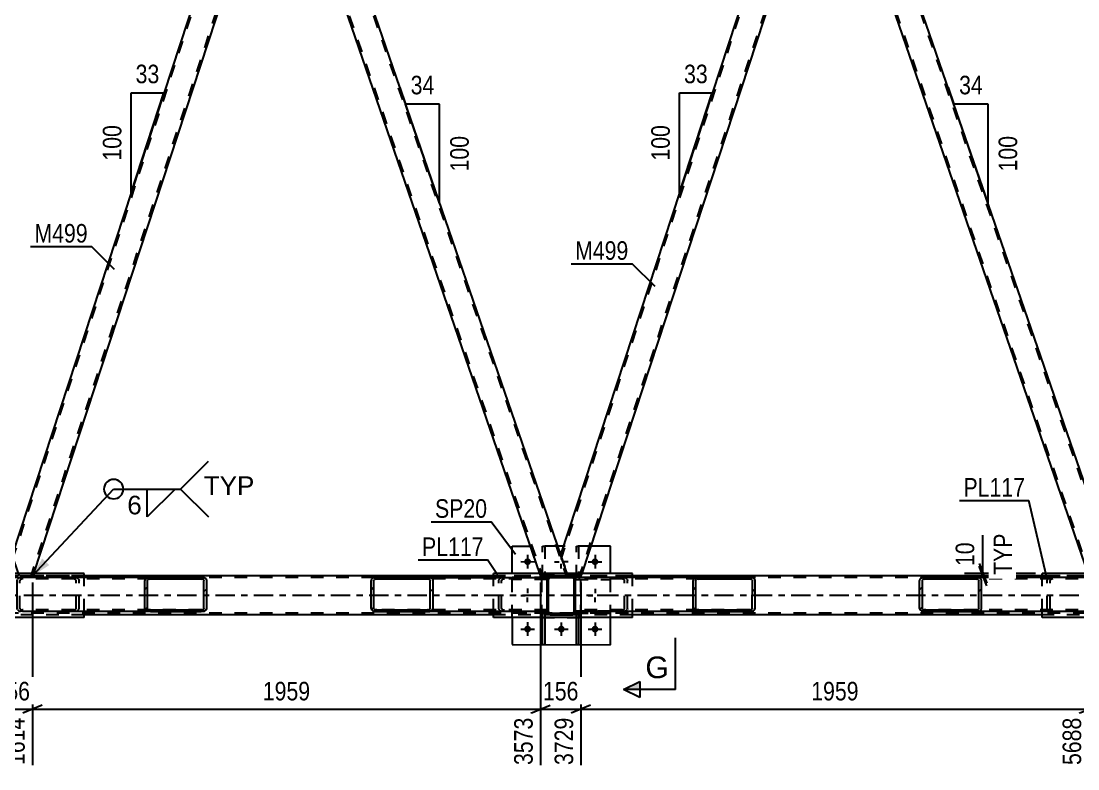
# Model space of a CAD drawing. Header units: millimetres. Extents: x -836 to 353, y -855 to -14.
# Drawn here: x -698.4 to -535.3, y -425.1 to -309.7 of the extents above; entities that cross this region are included whole.
import ezdxf

# ---------------------------------------------------------------- set-up
doc = ezdxf.new("R2010")
doc.units = ezdxf.units.MM
doc.linetypes.add('DXK_LINE_DOT2', pattern=[3.9198, 1.9599, -1.9599])
doc.linetypes.add('DXK_LINE_DOT3', pattern=[5.9187, 2.979, -0.9799, 0.9799, -0.9799])
doc.styles.add('Arial', font='ARIAL.TTF', dxfattribs={"height": 0.2})
doc.styles.add('Arial Narrow', font='ARIALN.TTF', dxfattribs={"height": 0.2})

# ---------------------------------------------------------------- blocks, each defined once
blk = doc.blocks.new('Part-570393895-1272 - 1253')
at = {"color": 2, "linetype": 'Continuous'}
for p, q in [((-622.63, -394.97), (-622.63, -390.76)), ((-622.63, -390.76), (-619.82, -390.76)), ((-614.7, -390.77), (-615.59, -390.77)), ((-607.43, -390.77), (-610.49, -390.77)), ((-607.43, -394.97), (-607.43, -390.77)), ((-622.63, -401.77), (-622.63, -405.96)), ((-607.43, -405.97), (-607.43, -401.77)), ((-622.63, -405.96), (-607.43, -405.97))]:
    blk.add_line(p, q, dxfattribs=at)
at = {"color": 7, "linetype": 'DXK_LINE_DOT2'}
for p, q in [((-615.59, -390.77), (-619.82, -390.76)), ((-610.49, -390.77), (-614.7, -390.77)), ((-622.63, -401.77), (-622.63, -394.97)), ((-607.43, -401.77), (-607.43, -394.97))]:
    blk.add_line(p, q, dxfattribs=at)
blk = doc.blocks.new('Part-570393895-1256 - 1253')
at = {"color": 7, "linetype": 'DXK_LINE_DOT2'}
for p, q in [((-617.23, -395.61), (-622.63, -395.6)), ((-622.63, -395.6), (-622.63, -395.92)), ((-617.23, -395.93), (-622.63, -395.92)), ((-617.83, -395.93), (-617.83, -395.61)), ((-617.23, -395.93), (-617.23, -395.61))]:
    blk.add_line(p, q, dxfattribs=at)
blk = doc.blocks.new('Part-570393895-1477 - 1253')
at = {"color": 7, "linetype": 'DXK_LINE_DOT2'}
for p, q in [((-618.03, -401.77), (-618.03, -394.97)), ((-618.03, -394.97), (-612.03, -394.97)), ((-612.03, -401.77), (-612.03, -394.97)), ((-618.03, -401.77), (-612.03, -401.77))]:
    blk.add_line(p, q, dxfattribs=at)
blk = doc.blocks.new('Part-570393895-1433 - 1253')
at = {"linetype": 'Continuous'}
h = blk.add_hatch(dxfattribs=at)
h.set_pattern_fill('', scale=0.7, style=0, pattern_type=0)
h.set_pattern_definition([(45, (-679.2286, -400.564), (-1.57154, 1.57154), [])])
h.paths.add_polyline_path([(-679.29, -400.38), (-679.23, -400.56), (-679.04, -400.72), (-678.76, -400.82), (-678.43, -400.86), (-670.6, -400.86), (-670.27, -400.82), (-669.98, -400.72), (-669.79, -400.56), (-669.73, -400.38), (-669.73, -396.06), (-669.79, -395.88), (-669.98, -395.72), (-670.26, -395.62), (-670.6, -395.58), (-678.42, -395.58), (-678.76, -395.62), (-679.04, -395.72), (-679.23, -395.88), (-679.29, -396.06)])
h.paths.add_polyline_path([(-678.83, -395.97), (-678.73, -395.89), (-678.59, -395.84), (-678.42, -395.82), (-670.6, -395.82), (-670.43, -395.84), (-670.29, -395.89), (-670.2, -395.97), (-670.16, -396.06), (-670.16, -400.38), (-670.2, -400.47), (-670.29, -400.55), (-670.43, -400.6), (-670.6, -400.62), (-678.43, -400.62), (-678.59, -400.6), (-678.73, -400.55), (-678.83, -400.47), (-678.86, -400.38), (-678.86, -396.06)])
at = {"color": 2, "linetype": 'Continuous'}
for p, q in [((-699, -396.06), (-698.93, -395.88)), ((-699, -400.38), (-699, -396.06)), ((-698.46, -395.62), (-698.13, -395.58)), ((-678.42, -395.58), (-698.13, -395.58)), ((-679.23, -395.88), (-679.29, -396.06)), ((-679.29, -400.38), (-679.29, -396.06)), ((-678.86, -396.06), (-678.83, -395.97)), ((-678.86, -400.38), (-678.86, -396.06)), ((-678.42, -395.58), (-678.76, -395.62)), ((-678.59, -395.84), (-678.42, -395.82)), ((-678.42, -395.58), (-670.6, -395.58)), ((-678.42, -395.82), (-670.6, -395.82)), ((-670.26, -395.62), (-670.6, -395.58)), ((-670.6, -395.82), (-670.43, -395.84)), ((-670.2, -395.97), (-670.16, -396.06)), ((-670.16, -400.38), (-670.16, -396.06)), ((-669.73, -396.06), (-669.79, -395.88)), ((-669.73, -400.38), (-669.73, -396.06)), ((-698.94, -400.56), (-699, -400.38)), ((-698.13, -400.86), (-698.46, -400.82)), ((-678.43, -400.86), (-698.13, -400.86)), ((-679.29, -400.38), (-679.23, -400.56)), ((-678.83, -400.47), (-678.86, -400.38)), ((-678.76, -400.82), (-678.43, -400.86)), ((-678.43, -400.62), (-678.59, -400.6)), ((-678.43, -400.62), (-670.6, -400.62)), ((-678.43, -400.86), (-670.6, -400.86)), ((-670.43, -400.6), (-670.6, -400.62)), ((-670.6, -400.86), (-670.27, -400.82)), ((-670.16, -400.38), (-670.2, -400.47)), ((-669.79, -400.56), (-669.73, -400.38))]:
    blk.add_line(p, q, dxfattribs=at)
at = {"color": 7, "linetype": 'DXK_LINE_DOT2'}
for p, q in [((-698.53, -395.97), (-698.57, -396.06)), ((-698.57, -400.38), (-698.57, -396.06)), ((-698.13, -395.82), (-698.3, -395.84)), ((-670.6, -395.82), (-698.13, -395.82)), ((-690.3, -395.58), (-689.97, -395.62)), ((-690.14, -395.84), (-690.3, -395.82)), ((-689.87, -396.06), (-689.9, -395.97)), ((-689.87, -400.38), (-689.87, -396.06)), ((-689.5, -395.88), (-689.43, -396.06)), ((-689.43, -400.38), (-689.43, -396.06)), ((-670.6, -395.58), (-678.42, -395.58)), ((-698.57, -400.38), (-698.53, -400.47)), ((-698.3, -400.6), (-698.13, -400.62)), ((-670.6, -400.62), (-698.13, -400.62)), ((-690.3, -400.62), (-690.14, -400.6)), ((-689.97, -400.82), (-690.3, -400.86)), ((-689.9, -400.47), (-689.87, -400.38)), ((-689.43, -400.38), (-689.5, -400.56)), ((-670.6, -400.86), (-678.43, -400.86))]:
    blk.add_line(p, q, dxfattribs=at)
at = {"color": 2, "linetype": 'Continuous'}
for centre, radius, start, end in [((-698.33, -396.42), 0.813, 99.5774, 138.2055), ((-678.62, -396.42), 0.813, 99.5774, 138.2055), ((-678.52, -396.24), 0.406, 99.5774, 138.2055), ((-670.5, -396.24), 0.406, 41.7863, 80.4144), ((-670.4, -396.42), 0.813, 41.7863, 80.4144), ((-698.33, -400.02), 0.813, 221.7863, 260.4144), ((-678.62, -400.02), 0.813, 221.7863, 260.4144), ((-678.52, -400.2), 0.406, 221.7863, 260.4144), ((-670.5, -400.2), 0.406, 279.5774, 318.2055), ((-670.4, -400.02), 0.813, 279.5774, 318.2055)]:
    blk.add_arc(centre, radius, start, end, dxfattribs=at)
at = {"color": 7, "linetype": 'DXK_LINE_DOT2'}
for centre, radius, start, end in [((-698.23, -396.24), 0.406, 99.5774, 138.2055), ((-690.21, -396.24), 0.406, 41.7863, 80.4144), ((-690.11, -396.42), 0.813, 41.7863, 80.4144), ((-698.23, -400.2), 0.406, 221.7863, 260.4144), ((-690.21, -400.2), 0.406, 279.5774, 318.2055), ((-690.11, -400.02), 0.813, 279.5774, 318.2055)]:
    blk.add_arc(centre, radius, start, end, dxfattribs=at)
blk = doc.blocks.new('Part-570393895-1476 - 1253')
at = {"color": 7, "linetype": 'DXK_LINE_DOT2'}
for p, q in [((-617.21, -395.73), (-617.23, -395.85)), ((-617.23, -395.85), (-617.21, -395.73)), ((-617.23, -400.89), (-617.23, -395.85)), ((-617.2, -395.66), (-617.21, -395.73)), ((-617.21, -395.73), (-617.2, -395.66)), ((-616.98, -395.75), (-616.99, -395.85)), ((-616.99, -400.89), (-616.99, -395.85)), ((-616.92, -395.68), (-616.98, -395.75)), ((-616.75, -395.37), (-616.94, -395.4)), ((-616.94, -395.4), (-616.75, -395.37)), ((-616.85, -395.62), (-616.92, -395.68)), ((-616.75, -395.61), (-616.85, -395.62)), ((-613.31, -395.37), (-616.75, -395.37)), ((-613.31, -395.61), (-616.75, -395.61)), ((-613.13, -395.4), (-613.31, -395.37)), ((-613.31, -395.37), (-613.13, -395.4)), ((-613.22, -395.62), (-613.31, -395.61)), ((-613.14, -395.68), (-613.22, -395.62)), ((-613.09, -395.75), (-613.14, -395.68)), ((-613.07, -395.85), (-613.09, -395.75)), ((-613.07, -400.89), (-613.07, -395.85)), ((-612.83, -395.85), (-612.87, -395.66)), ((-612.87, -395.66), (-612.83, -395.85)), ((-612.83, -400.89), (-612.83, -395.85)), ((-617.23, -400.89), (-617.2, -401.07)), ((-617.2, -401.07), (-617.23, -400.89)), ((-616.99, -400.89), (-616.98, -400.98)), ((-616.98, -400.98), (-616.92, -401.05)), ((-613.14, -401.06), (-613.09, -400.98)), ((-613.09, -400.98), (-613.07, -400.89)), ((-612.87, -401.07), (-612.83, -400.89)), ((-612.83, -400.89), (-612.87, -401.07)), ((-616.94, -401.33), (-616.75, -401.37)), ((-616.75, -401.37), (-616.94, -401.33)), ((-616.92, -401.05), (-616.85, -401.11)), ((-616.85, -401.11), (-616.75, -401.13)), ((-613.31, -401.13), (-616.75, -401.13)), ((-613.31, -401.37), (-616.75, -401.37)), ((-613.31, -401.13), (-613.22, -401.11)), ((-613.31, -401.37), (-613.13, -401.33)), ((-613.13, -401.33), (-613.31, -401.37)), ((-613.22, -401.11), (-613.14, -401.06))]:
    blk.add_line(p, q, dxfattribs=at)
at = {"color": 7, "linetype": 'DXK_LINE_DOT3'}
blk.add_line((-615.03, -398.37), (-615.03, -398.37), dxfattribs=at)
at = {"color": 7, "linetype": 'DXK_LINE_DOT2'}
for centre, start, end in [((-616.75, -395.85), 112.4943, 157.4943), ((-616.75, -395.85), 112.4943, 157.4943), ((-613.31, -395.85), 22.4943, 67.4943), ((-613.31, -395.85), 22.4943, 67.4943), ((-616.75, -400.89), 202.4943, 247.4943), ((-616.75, -400.89), 202.4943, 247.4943), ((-613.31, -400.89), 292.4943, 337.4943), ((-613.31, -400.89), 292.4943, 337.4943)]:
    blk.add_arc(centre, 0.48, start, end, dxfattribs=at)
blk = doc.blocks.new('Part-570393895-1478 - 1253')
at = {"color": 7, "linetype": 'DXK_LINE_DOT2'}
for p, q in [((-617.91, -401.77), (-617.91, -401.13)), ((-617.91, -401.13), (-617.59, -401.13)), ((-617.91, -401.73), (-617.59, -401.73)), ((-617.59, -401.13), (-617.59, -401.77))]:
    blk.add_line(p, q, dxfattribs=at)
at = {"color": 2, "linetype": 'Continuous'}
for p, q in [((-617.91, -405.97), (-617.91, -401.77)), ((-617.59, -401.77), (-617.59, -405.97)), ((-617.59, -405.97), (-617.91, -405.97))]:
    blk.add_line(p, q, dxfattribs=at)
blk = doc.blocks.new('Part-570393895-1493 - 1253')
at = {"color": 2, "linetype": 'Continuous'}
for p, q in [((-519.42, -394.97), (-540.86, -394.97)), ((-540.86, -395.58), (-540.86, -394.97)), ((-519.42, -395.58), (-519.42, -394.97)), ((-540.86, -401.77), (-540.86, -400.86)), ((-519.42, -401.77), (-519.42, -400.86)), ((-519.42, -401.77), (-540.86, -401.77))]:
    blk.add_line(p, q, dxfattribs=at)
at = {"color": 7, "linetype": 'DXK_LINE_DOT2'}
for p, q in [((-540.86, -400.86), (-540.86, -395.58)), ((-519.42, -400.86), (-519.42, -395.58))]:
    blk.add_line(p, q, dxfattribs=at)
blk = doc.blocks.new('Part-570393895-1498 - 1253')
at = {"color": 2, "linetype": 'Continuous'}
for p, q in [((-604.03, -394.97), (-625.47, -394.97)), ((-625.47, -395.58), (-625.47, -394.97)), ((-604.03, -395.58), (-604.03, -394.97)), ((-625.47, -401.77), (-625.47, -400.86)), ((-604.03, -401.77), (-604.03, -400.86)), ((-604.03, -401.77), (-625.47, -401.77))]:
    blk.add_line(p, q, dxfattribs=at)
at = {"color": 7, "linetype": 'DXK_LINE_DOT2'}
for p, q in [((-625.47, -400.86), (-625.47, -395.58)), ((-604.03, -400.86), (-604.03, -395.58))]:
    blk.add_line(p, q, dxfattribs=at)
blk = doc.blocks.new('Bolt-570393895-1825 - 1253')
at = {"linetype": 'Continuous'}
for points in [[(-619.71, -393.17, -1), (-620.75, -393.16, -1)], [(-609.31, -393.17, -1), (-610.35, -393.17, -1)], [(-619.71, -403.57, -1), (-620.75, -403.56, -1)], [(-614.51, -403.57, -1), (-615.55, -403.57, -1)], [(-609.31, -403.57, -1), (-610.35, -403.57, -1)]]:
    blk.add_hatch(color=1, dxfattribs=at).paths.add_polyline_path(points)
at = {"color": 1, "linetype": 'Continuous'}
for p, q in [((-620.23, -392.12), (-620.23, -394.2)), ((-615.03, -392.13), (-615.03, -392.82)), ((-609.83, -392.13), (-609.83, -394.21)), ((-621.27, -393.16), (-619.19, -393.17)), ((-616.07, -393.17), (-615.38, -393.17)), ((-615.03, -394.21), (-615.03, -393.51)), ((-613.99, -393.17), (-614.69, -393.17)), ((-610.87, -393.17), (-608.79, -393.17)), ((-620.23, -397.32), (-620.23, -398.02)), ((-609.83, -397.33), (-609.83, -398.02)), ((-621.27, -398.37), (-620.58, -398.37)), ((-620.23, -399.4), (-620.23, -398.71)), ((-619.19, -398.37), (-619.89, -398.37)), ((-610.87, -398.37), (-610.18, -398.37)), ((-609.83, -399.41), (-609.83, -398.71)), ((-608.79, -398.37), (-609.49, -398.37)), ((-620.23, -402.52), (-620.23, -404.6)), ((-615.03, -402.53), (-615.03, -404.61)), ((-609.83, -402.53), (-609.83, -404.61)), ((-621.27, -403.56), (-619.19, -403.57)), ((-616.07, -403.57), (-613.99, -403.57)), ((-610.87, -403.57), (-608.79, -403.57))]:
    blk.add_line(p, q, dxfattribs=at)
blk = doc.blocks.new('Part-570393895-1503 - 1253')
at = {"color": 2, "linetype": 'Continuous'}
for p, q in [((-688.63, -394.97), (-710.07, -394.97)), ((-710.07, -401.77), (-710.07, -394.97)), ((-688.63, -395.58), (-688.63, -394.97)), ((-688.63, -401.77), (-688.63, -400.86)), ((-688.63, -401.77), (-710.07, -401.77))]:
    blk.add_line(p, q, dxfattribs=at)
at = {"color": 7, "linetype": 'DXK_LINE_DOT2'}
blk.add_line((-688.63, -400.86), (-688.63, -395.58), dxfattribs=at)
blk = doc.blocks.new('Part-570393895-1507 - 1253')
at = {"color": 7, "linetype": 'DXK_LINE_DOT2'}
for p, q in [((-612.71, -401.77), (-612.71, -401.13)), ((-612.71, -401.13), (-612.39, -401.13)), ((-612.71, -401.73), (-612.39, -401.73)), ((-612.39, -401.13), (-612.39, -401.77))]:
    blk.add_line(p, q, dxfattribs=at)
at = {"color": 2, "linetype": 'Continuous'}
for p, q in [((-612.71, -405.97), (-612.71, -401.77)), ((-612.39, -401.77), (-612.39, -405.97)), ((-612.39, -405.97), (-612.71, -405.97))]:
    blk.add_line(p, q, dxfattribs=at)
blk = doc.blocks.new('Part-570393895-1508 - 1253')
at = {"color": 7, "linetype": 'DXK_LINE_DOT2'}
for p, q in [((-617.91, -395.61), (-617.91, -390.77)), ((-617.91, -390.77), (-617.59, -390.77)), ((-617.59, -390.77), (-617.59, -395.61)), ((-617.91, -395.01), (-617.59, -395.01)), ((-617.59, -395.61), (-617.91, -395.61))]:
    blk.add_line(p, q, dxfattribs=at)
blk = doc.blocks.new('Part-570393895-1509 - 1253')
at = {"color": 7, "linetype": 'DXK_LINE_DOT2'}
for p, q in [((-612.71, -395.61), (-612.71, -390.77)), ((-612.71, -390.77), (-612.39, -390.77)), ((-612.39, -390.77), (-612.39, -395.61)), ((-612.71, -395.01), (-612.39, -395.01)), ((-612.39, -395.61), (-612.71, -395.61))]:
    blk.add_line(p, q, dxfattribs=at)
blk = doc.blocks.new('Part-570393895-1510 - 1253')
at = {"color": 7, "linetype": 'DXK_LINE_DOT2'}
for p, q in [((-607.43, -400.81), (-612.83, -400.81)), ((-612.83, -400.81), (-612.83, -401.13)), ((-612.23, -401.13), (-612.23, -400.81)), ((-607.43, -401.13), (-607.43, -400.81)), ((-612.83, -401.13), (-607.43, -401.13))]:
    blk.add_line(p, q, dxfattribs=at)
blk = doc.blocks.new('Part-570393895-1511 - 1253')
at = {"color": 7, "linetype": 'DXK_LINE_DOT2'}
for p, q in [((-607.43, -395.61), (-612.83, -395.61)), ((-612.83, -395.61), (-612.83, -395.93)), ((-612.83, -395.93), (-607.43, -395.93)), ((-612.23, -395.93), (-612.23, -395.61)), ((-607.43, -395.93), (-607.43, -395.61))]:
    blk.add_line(p, q, dxfattribs=at)
blk = doc.blocks.new('Part-570393895-1512 - 1253')
at = {"color": 7, "linetype": 'DXK_LINE_DOT2'}
for p, q in [((-617.23, -400.81), (-622.63, -400.8)), ((-622.63, -400.8), (-622.63, -401.12)), ((-617.83, -401.13), (-617.83, -400.81)), ((-617.23, -401.13), (-617.23, -400.81)), ((-617.23, -401.13), (-622.63, -401.12))]:
    blk.add_line(p, q, dxfattribs=at)
blk = doc.blocks.new('Part-570393895-1524 - 1253')
at = {"linetype": 'Continuous'}
h = blk.add_hatch(dxfattribs=at)
h.set_pattern_fill('', scale=0.7, style=0, pattern_type=0)
h.set_pattern_definition([(45, (-594.6205, -400.564), (-1.57154, 1.57154), [])])
h.paths.add_polyline_path([(-594.69, -400.38), (-594.62, -400.56), (-594.43, -400.72), (-594.15, -400.82), (-593.82, -400.86), (-585.99, -400.86), (-585.66, -400.82), (-585.37, -400.72), (-585.19, -400.56), (-585.12, -400.38), (-585.12, -396.06), (-585.19, -395.88), (-585.37, -395.72), (-585.66, -395.62), (-585.99, -395.58), (-593.82, -395.58), (-594.15, -395.62), (-594.43, -395.72), (-594.62, -395.88), (-594.69, -396.06)])
h.paths.add_polyline_path([(-594.22, -395.97), (-594.12, -395.89), (-593.98, -395.84), (-593.82, -395.82), (-585.99, -395.82), (-585.82, -395.84), (-585.68, -395.89), (-585.59, -395.97), (-585.55, -396.06), (-585.56, -400.38), (-585.59, -400.47), (-585.68, -400.55), (-585.82, -400.6), (-585.99, -400.62), (-593.82, -400.62), (-593.98, -400.6), (-594.12, -400.55), (-594.22, -400.47), (-594.25, -400.38), (-594.25, -396.06)])
at = {"color": 2, "linetype": 'Continuous'}
for p, q in [((-612.82, -395.85), (-612.82, -395.58)), ((-593.82, -395.58), (-612.82, -395.58)), ((-594.62, -395.88), (-594.69, -396.06)), ((-594.69, -400.38), (-594.69, -396.06)), ((-594.25, -396.06), (-594.22, -395.97)), ((-594.25, -400.38), (-594.25, -396.06)), ((-593.82, -395.58), (-594.15, -395.62)), ((-593.98, -395.84), (-593.82, -395.82)), ((-593.82, -395.58), (-585.99, -395.58)), ((-593.82, -395.82), (-585.99, -395.82)), ((-585.66, -395.62), (-585.99, -395.58)), ((-585.99, -395.82), (-585.82, -395.84)), ((-585.59, -395.97), (-585.55, -396.06)), ((-585.56, -400.38), (-585.55, -396.06)), ((-585.12, -396.06), (-585.19, -395.88)), ((-585.12, -400.38), (-585.12, -396.06)), ((-593.82, -400.86), (-612.82, -400.86)), ((-594.69, -400.38), (-594.62, -400.56)), ((-594.22, -400.47), (-594.25, -400.38)), ((-594.15, -400.82), (-593.82, -400.86)), ((-593.82, -400.62), (-593.98, -400.6)), ((-593.82, -400.62), (-585.99, -400.62)), ((-593.82, -400.86), (-585.99, -400.86)), ((-585.82, -400.6), (-585.99, -400.62)), ((-585.99, -400.86), (-585.66, -400.82)), ((-585.56, -400.38), (-585.59, -400.47)), ((-585.19, -400.56), (-585.12, -400.38))]:
    blk.add_line(p, q, dxfattribs=at)
at = {"color": 7, "linetype": 'DXK_LINE_DOT2'}
for p, q in [((-585.99, -395.82), (-612.82, -395.82)), ((-612.82, -400.86), (-612.82, -395.85)), ((-605.7, -395.58), (-605.36, -395.62)), ((-605.53, -395.84), (-605.7, -395.82)), ((-605.26, -396.06), (-605.29, -395.97)), ((-605.26, -400.38), (-605.26, -396.06)), ((-604.89, -395.88), (-604.83, -396.06)), ((-604.83, -400.38), (-604.83, -396.06)), ((-585.99, -395.58), (-593.82, -395.58)), ((-585.99, -400.62), (-612.82, -400.62)), ((-605.7, -400.62), (-605.53, -400.6)), ((-605.36, -400.82), (-605.7, -400.86)), ((-605.29, -400.47), (-605.26, -400.38)), ((-604.83, -400.38), (-604.89, -400.56)), ((-585.99, -400.86), (-593.82, -400.86))]:
    blk.add_line(p, q, dxfattribs=at)
for centre, radius, start, end in [((-605.6, -396.24), 0.406, 41.7863, 80.4144), ((-605.5, -396.42), 0.813, 41.7863, 80.4144), ((-605.6, -400.2), 0.406, 279.5774, 318.2055), ((-605.5, -400.02), 0.813, 279.5774, 318.2055)]:
    blk.add_arc(centre, radius, start, end, dxfattribs=at)
at = {"color": 2, "linetype": 'Continuous'}
for centre, radius, start, end in [((-594.01, -396.42), 0.813, 99.5774, 138.2055), ((-593.92, -396.24), 0.406, 99.5774, 138.2055), ((-585.89, -396.24), 0.406, 41.7863, 80.4144), ((-585.79, -396.42), 0.813, 41.7863, 80.4144), ((-594.01, -400.02), 0.813, 221.7863, 260.4144), ((-593.92, -400.2), 0.406, 221.7863, 260.4144), ((-585.89, -400.2), 0.406, 279.5774, 318.2055), ((-585.79, -400.02), 0.813, 279.5774, 318.2055)]:
    blk.add_arc(centre, radius, start, end, dxfattribs=at)
blk = doc.blocks.new('Part-570393895-1575 - 1253')
at = {"color": 2, "linetype": 'Continuous'}
for p, q in [((-577, -275.96), (-615.14, -392.09)), ((-574.74, -275.96), (-573.74, -278.86)), ((-573.74, -278.86), (-611.87, -394.97)), ((-614.15, -394.97), (-615.14, -392.09))]:
    blk.add_line(p, q, dxfattribs=at)
at = {"color": 7, "linetype": 'DXK_LINE_DOT2'}
for p, q in [((-576.62, -275.58), (-615.01, -392.47)), ((-576.88, -275.58), (-577, -275.96)), ((-574.87, -275.58), (-576.88, -275.58)), ((-576.88, -275.58), (-576.84, -275.58)), ((-574.87, -275.58), (-574.74, -275.96)), ((-573.87, -278.48), (-612.25, -395.37)), ((-614.01, -395.37), (-614.15, -394.97)), ((-612, -395.37), (-614.01, -395.37)), ((-611.87, -394.97), (-612, -395.37))]:
    blk.add_line(p, q, dxfattribs=at)
blk = doc.blocks.new('Part-570393895-1580 - 1253')
at = {"color": 2, "linetype": 'Continuous'}
for p, q in [((-661.61, -275.96), (-699.74, -392.09)), ((-659.35, -275.96), (-658.35, -278.86)), ((-658.35, -278.86), (-696.48, -394.97)), ((-698.75, -394.97), (-699.74, -392.09))]:
    blk.add_line(p, q, dxfattribs=at)
at = {"color": 7, "linetype": 'DXK_LINE_DOT2'}
for p, q in [((-661.23, -275.58), (-699.62, -392.47)), ((-661.48, -275.58), (-661.61, -275.96)), ((-659.48, -275.58), (-661.48, -275.58)), ((-661.48, -275.58), (-661.45, -275.58)), ((-659.48, -275.58), (-659.35, -275.96)), ((-658.48, -278.48), (-696.86, -395.37)), ((-698.62, -395.37), (-698.75, -394.97)), ((-696.61, -395.37), (-698.62, -395.37)), ((-696.48, -394.97), (-696.61, -395.37))]:
    blk.add_line(p, q, dxfattribs=at)
blk = doc.blocks.new('Part-570393895-1604 - 1253')
at = {"linetype": 'Continuous'}
h = blk.add_hatch(dxfattribs=at)
h.set_pattern_fill('', scale=0.7, style=0, pattern_type=0)
h.set_pattern_definition([(45, (-617.082, -401.2248), (-1.57154, 1.57154), [])])
h.paths.add_polyline_path([(-617.19, -401.07), (-617.08, -401.22), (-616.93, -401.33), (-616.74, -401.37), (-613.3, -401.37), (-613.12, -401.33), (-612.96, -401.23), (-612.86, -401.07), (-612.82, -400.89), (-612.82, -395.85), (-612.86, -395.66), (-612.96, -395.51), (-613.12, -395.4), (-613.3, -395.37), (-616.74, -395.37), (-616.93, -395.4), (-617.08, -395.51), (-617.19, -395.66), (-617.22, -395.85), (-617.22, -400.89)])
h.paths.add_polyline_path([(-616.98, -395.85), (-616.96, -395.75), (-616.91, -395.68), (-616.83, -395.62), (-616.74, -395.61), (-613.3, -395.61), (-613.21, -395.62), (-613.13, -395.68), (-613.08, -395.75), (-613.06, -395.85), (-613.06, -400.89), (-613.08, -400.98), (-613.13, -401.06), (-613.21, -401.11), (-613.3, -401.13), (-616.74, -401.13), (-616.83, -401.11), (-616.91, -401.06), (-616.96, -400.98), (-616.98, -400.89)])
at = {"color": 7, "linetype": 'DXK_LINE_DOT2'}
for p, q in [((-617.22, -395.85), (-617.19, -395.66)), ((-617.22, -400.89), (-617.22, -395.85)), ((-616.96, -395.75), (-616.98, -395.85)), ((-616.98, -400.89), (-616.98, -395.85)), ((-616.91, -395.68), (-616.96, -395.75)), ((-616.93, -395.4), (-616.74, -395.37)), ((-616.83, -395.62), (-616.91, -395.68)), ((-616.74, -395.61), (-616.83, -395.62)), ((-616.74, -395.37), (-613.3, -395.37)), ((-613.3, -395.61), (-616.74, -395.61)), ((-613.3, -395.37), (-613.12, -395.4)), ((-613.21, -395.62), (-613.3, -395.61)), ((-613.13, -395.68), (-613.21, -395.62)), ((-613.08, -395.75), (-613.13, -395.68)), ((-613.06, -395.85), (-613.08, -395.75)), ((-613.06, -400.89), (-613.06, -395.85)), ((-612.86, -395.66), (-612.82, -395.85)), ((-612.82, -400.89), (-612.82, -395.85)), ((-617.19, -401.07), (-617.22, -400.89)), ((-616.98, -400.89), (-616.96, -400.98)), ((-616.96, -400.98), (-616.91, -401.06)), ((-613.13, -401.06), (-613.08, -400.98)), ((-613.08, -400.98), (-613.06, -400.89)), ((-612.82, -400.89), (-612.86, -401.07)), ((-616.74, -401.37), (-616.93, -401.33)), ((-616.91, -401.06), (-616.83, -401.11)), ((-616.83, -401.11), (-616.74, -401.13)), ((-616.74, -401.13), (-613.3, -401.13)), ((-616.74, -401.37), (-613.3, -401.37)), ((-613.3, -401.13), (-613.21, -401.11)), ((-613.12, -401.33), (-613.3, -401.37)), ((-613.21, -401.11), (-613.13, -401.06))]:
    blk.add_line(p, q, dxfattribs=at)
at = {"color": 2, "linetype": 'Continuous'}
for p, q in [((-617.19, -395.66), (-617.22, -395.85)), ((-617.22, -400.89), (-617.22, -395.85)), ((-616.98, -395.85), (-616.96, -395.75)), ((-616.98, -400.89), (-616.98, -395.85)), ((-616.96, -395.75), (-616.91, -395.68)), ((-616.74, -395.37), (-616.93, -395.4)), ((-616.91, -395.68), (-616.83, -395.62)), ((-616.83, -395.62), (-616.74, -395.61)), ((-616.74, -395.37), (-613.3, -395.37)), ((-616.74, -395.61), (-613.3, -395.61)), ((-613.12, -395.4), (-613.3, -395.37)), ((-613.3, -395.61), (-613.21, -395.62)), ((-613.21, -395.62), (-613.13, -395.68)), ((-613.13, -395.68), (-613.08, -395.75)), ((-613.08, -395.75), (-613.06, -395.85)), ((-613.06, -400.89), (-613.06, -395.85)), ((-612.82, -395.85), (-612.86, -395.66)), ((-612.82, -400.89), (-612.82, -395.85)), ((-617.22, -400.89), (-617.19, -401.07)), ((-616.96, -400.98), (-616.98, -400.89)), ((-616.91, -401.06), (-616.96, -400.98)), ((-613.08, -400.98), (-613.13, -401.06)), ((-613.06, -400.89), (-613.08, -400.98)), ((-612.86, -401.07), (-612.82, -400.89)), ((-616.93, -401.33), (-616.74, -401.37)), ((-616.83, -401.11), (-616.91, -401.06)), ((-616.74, -401.13), (-616.83, -401.11)), ((-616.74, -401.13), (-613.3, -401.13)), ((-616.74, -401.37), (-613.3, -401.37)), ((-613.21, -401.11), (-613.3, -401.13)), ((-613.3, -401.37), (-613.12, -401.33)), ((-613.13, -401.06), (-613.21, -401.11))]:
    blk.add_line(p, q, dxfattribs=at)
at = {"color": 7, "linetype": 'DXK_LINE_DOT2'}
for centre, start, end in [((-616.74, -395.85), 112.4943, 157.4943), ((-613.3, -395.85), 22.4943, 67.4943), ((-616.74, -400.89), 202.4943, 247.4943), ((-613.3, -400.89), 292.4943, 337.4943)]:
    blk.add_arc(centre, 0.48, start, end, dxfattribs=at)
at = {"color": 2, "linetype": 'Continuous'}
for centre, start, end in [((-616.74, -395.85), 112.4943, 157.4943), ((-613.3, -395.85), 22.4943, 67.4943), ((-616.74, -400.89), 202.4943, 247.4943), ((-613.3, -400.89), 292.4943, 337.4943)]:
    blk.add_arc(centre, 0.48, start, end, dxfattribs=at)
blk = doc.blocks.new('Part-570393895-1650 - 1253')
at = {"color": 7, "linetype": 'DXK_LINE_DOT2'}
for p, q in [((-79.43, -395.61), (-761.16, -395.61)), ((-79.43, -395.37), (-710.07, -395.37)), ((-688.63, -395.37), (-710.07, -395.37)), ((-604.03, -395.37), (-625.47, -395.37)), ((-519.42, -395.37), (-540.86, -395.37)), ((-79.43, -401.13), (-761.16, -401.13)), ((-688.63, -401.37), (-710.07, -401.37)), ((-604.03, -401.37), (-625.47, -401.37)), ((-519.42, -401.37), (-540.86, -401.37))]:
    blk.add_line(p, q, dxfattribs=at)
at = {"color": 2, "linetype": 'Continuous'}
for p, q in [((-625.47, -395.37), (-688.63, -395.37)), ((-540.86, -395.37), (-604.03, -395.37)), ((-625.47, -401.37), (-688.63, -401.37)), ((-540.86, -401.37), (-604.03, -401.37))]:
    blk.add_line(p, q, dxfattribs=at)
at = {"color": 7, "linetype": 'DXK_LINE_DOT3'}
blk.add_line((-79.43, -398.37), (-761.16, -398.37), dxfattribs=at)
blk = doc.blocks.new('Part-570393895-1684 - 1253')
at = {"color": 7, "linetype": 'DXK_LINE_DOT2'}
for p, q in [((-570.64, -275.58), (-574.87, -275.58)), ((-574.87, -275.58), (-574.83, -275.58)), ((-573.74, -278.86), (-574.87, -275.58)), ((-533.38, -395.37), (-574.62, -275.58)), ((-529.65, -395.37), (-570.89, -275.58)), ((-570.51, -275.96), (-570.64, -275.58)), ((-529.4, -395.37), (-530.53, -392.09)), ((-533.63, -395.37), (-533.77, -394.97)), ((-533.63, -395.37), (-529.4, -395.37))]:
    blk.add_line(p, q, dxfattribs=at)
at = {"color": 2, "linetype": 'Continuous'}
for p, q in [((-530.53, -392.09), (-570.51, -275.96)), ((-533.77, -394.97), (-573.74, -278.86))]:
    blk.add_line(p, q, dxfattribs=at)
blk = doc.blocks.new('Part-570393895-1689 - 1253')
at = {"color": 7, "linetype": 'DXK_LINE_DOT2'}
for p, q in [((-655.25, -275.58), (-659.48, -275.58)), ((-659.48, -275.58), (-658.35, -278.86)), ((-659.48, -275.58), (-659.44, -275.58)), ((-659.22, -275.58), (-617.99, -395.37)), ((-655.5, -275.58), (-614.26, -395.37)), ((-655.25, -275.58), (-655.12, -275.96)), ((-615.14, -392.09), (-614.01, -395.37)), ((-618.38, -394.97), (-618.24, -395.37)), ((-614.01, -395.37), (-618.24, -395.37))]:
    blk.add_line(p, q, dxfattribs=at)
at = {"color": 2, "linetype": 'Continuous'}
for p, q in [((-655.12, -275.96), (-615.14, -392.09)), ((-658.35, -278.86), (-618.38, -394.97))]:
    blk.add_line(p, q, dxfattribs=at)
blk = doc.blocks.new('Part-570393895-1757 - 1253')
at = {"linetype": 'Continuous'}
h = blk.add_hatch(dxfattribs=at)
h.set_pattern_fill('', scale=0.7, style=0, pattern_type=0)
h.set_pattern_definition([(45, (-559.6996, -400.5664), (-1.57154, 1.57154), [])])
h.paths.add_polyline_path([(-559.77, -400.38), (-559.7, -400.57), (-559.51, -400.72), (-559.23, -400.83), (-558.9, -400.86), (-551.07, -400.86), (-550.74, -400.83), (-550.45, -400.72), (-550.27, -400.57), (-550.2, -400.38), (-550.2, -396.06), (-550.27, -395.88), (-550.45, -395.72), (-550.74, -395.62), (-551.07, -395.58), (-558.9, -395.58), (-559.23, -395.62), (-559.51, -395.72), (-559.7, -395.88), (-559.77, -396.06)])
h.paths.add_polyline_path([(-559.3, -395.97), (-559.2, -395.89), (-559.06, -395.84), (-558.9, -395.82), (-551.07, -395.82), (-550.9, -395.84), (-550.76, -395.89), (-550.67, -395.97), (-550.63, -396.06), (-550.63, -400.38), (-550.67, -400.48), (-550.76, -400.55), (-550.9, -400.61), (-551.07, -400.62), (-558.9, -400.62), (-559.06, -400.6), (-559.2, -400.55), (-559.3, -400.47), (-559.33, -400.38), (-559.33, -396.06)])
at = {"color": 2, "linetype": 'Continuous'}
for p, q in [((-559.7, -395.88), (-559.77, -396.06)), ((-559.77, -400.38), (-559.77, -396.06)), ((-559.33, -396.06), (-559.3, -395.97)), ((-559.33, -400.38), (-559.33, -396.06)), ((-558.9, -395.58), (-559.23, -395.62)), ((-559.06, -395.84), (-558.9, -395.82)), ((-558.9, -395.58), (-551.07, -395.58)), ((-558.9, -395.82), (-551.07, -395.82)), ((-531.36, -395.58), (-551.07, -395.58)), ((-550.74, -395.62), (-551.07, -395.58)), ((-551.07, -395.82), (-550.9, -395.84)), ((-550.67, -395.97), (-550.63, -396.06)), ((-550.63, -400.38), (-550.63, -396.06)), ((-550.2, -396.06), (-550.27, -395.88)), ((-550.2, -400.38), (-550.2, -396.06)), ((-531.36, -395.58), (-531.03, -395.62)), ((-530.56, -395.88), (-530.49, -396.06)), ((-530.49, -400.38), (-530.49, -396.06)), ((-559.77, -400.38), (-559.7, -400.57)), ((-559.3, -400.47), (-559.33, -400.38)), ((-559.23, -400.83), (-558.9, -400.86)), ((-558.9, -400.62), (-559.06, -400.6)), ((-558.9, -400.62), (-551.07, -400.62)), ((-558.9, -400.86), (-551.07, -400.86)), ((-550.9, -400.61), (-551.07, -400.62)), ((-551.07, -400.86), (-550.74, -400.83)), ((-531.36, -400.86), (-551.07, -400.86)), ((-550.63, -400.38), (-550.67, -400.48)), ((-550.27, -400.57), (-550.2, -400.38)), ((-531.03, -400.83), (-531.36, -400.86)), ((-530.49, -400.38), (-530.56, -400.57))]:
    blk.add_line(p, q, dxfattribs=at)
at = {"color": 7, "linetype": 'DXK_LINE_DOT2'}
for p, q in [((-558.9, -395.58), (-551.07, -395.58)), ((-531.36, -395.82), (-558.9, -395.82)), ((-540.06, -396.06), (-539.99, -395.88)), ((-540.06, -400.38), (-540.06, -396.06)), ((-539.59, -395.97), (-539.62, -396.06)), ((-539.62, -400.38), (-539.62, -396.06)), ((-539.52, -395.62), (-539.19, -395.58)), ((-539.19, -395.82), (-539.36, -395.84)), ((-531.2, -395.84), (-531.36, -395.82)), ((-530.93, -396.06), (-530.96, -395.97)), ((-530.93, -400.38), (-530.93, -396.06)), ((-531.36, -400.62), (-558.9, -400.62)), ((-558.9, -400.86), (-551.07, -400.86)), ((-539.99, -400.57), (-540.06, -400.38)), ((-539.62, -400.38), (-539.59, -400.48)), ((-539.19, -400.86), (-539.52, -400.83)), ((-539.36, -400.61), (-539.19, -400.62)), ((-531.36, -400.62), (-531.2, -400.61)), ((-530.96, -400.48), (-530.93, -400.38))]:
    blk.add_line(p, q, dxfattribs=at)
at = {"color": 2, "linetype": 'Continuous'}
for centre, radius, start, end in [((-559.09, -396.42), 0.813, 99.5774, 138.2055), ((-558.99, -396.24), 0.406, 99.5774, 138.2055), ((-550.97, -396.24), 0.406, 41.7863, 80.4144), ((-550.87, -396.42), 0.813, 41.7863, 80.4144), ((-531.16, -396.42), 0.813, 41.7863, 80.4144), ((-559.09, -400.02), 0.813, 221.7863, 260.4144), ((-558.99, -400.2), 0.406, 221.7863, 260.4144), ((-550.97, -400.2), 0.406, 279.5774, 318.2055), ((-550.87, -400.03), 0.813, 279.5774, 318.2055), ((-531.16, -400.03), 0.813, 279.5774, 318.2055)]:
    blk.add_arc(centre, radius, start, end, dxfattribs=at)
at = {"color": 7, "linetype": 'DXK_LINE_DOT2'}
for centre, radius, start, end in [((-539.39, -396.42), 0.813, 99.5774, 138.2055), ((-539.29, -396.24), 0.406, 99.5774, 138.2055), ((-531.26, -396.24), 0.406, 41.7863, 80.4144), ((-539.39, -400.03), 0.813, 221.7863, 260.4144), ((-539.29, -400.21), 0.406, 221.7863, 260.4144), ((-531.26, -400.21), 0.406, 279.5774, 318.2055)]:
    blk.add_arc(centre, radius, start, end, dxfattribs=at)
blk = doc.blocks.new('Part-570393895-1759 - 1253')
at = {"linetype": 'Continuous'}
h = blk.add_hatch(dxfattribs=at)
h.set_pattern_fill('', scale=0.7, style=0, pattern_type=0)
h.set_pattern_definition([(45, (-644.3077, -400.5665), (-1.57154, 1.57154), [])])
h.paths.add_polyline_path([(-644.37, -400.38), (-644.31, -400.57), (-644.12, -400.72), (-643.84, -400.83), (-643.5, -400.86), (-635.68, -400.86), (-635.34, -400.83), (-635.06, -400.72), (-634.87, -400.57), (-634.81, -400.38), (-634.81, -396.06), (-634.87, -395.88), (-635.06, -395.72), (-635.34, -395.62), (-635.68, -395.58), (-643.5, -395.58), (-643.84, -395.62), (-644.12, -395.72), (-644.31, -395.88), (-644.37, -396.06)])
h.paths.add_polyline_path([(-643.91, -395.97), (-643.81, -395.89), (-643.67, -395.84), (-643.5, -395.82), (-635.68, -395.82), (-635.51, -395.84), (-635.37, -395.89), (-635.27, -395.97), (-635.24, -396.06), (-635.24, -400.38), (-635.28, -400.48), (-635.37, -400.55), (-635.51, -400.61), (-635.68, -400.62), (-643.5, -400.62), (-643.67, -400.6), (-643.81, -400.55), (-643.91, -400.47), (-643.94, -400.38), (-643.94, -396.06)])
at = {"color": 2, "linetype": 'Continuous'}
for p, q in [((-644.31, -395.88), (-644.37, -396.06)), ((-644.37, -400.38), (-644.37, -396.06)), ((-643.94, -396.06), (-643.91, -395.97)), ((-643.94, -400.38), (-643.94, -396.06)), ((-643.5, -395.58), (-643.84, -395.62)), ((-643.67, -395.84), (-643.5, -395.82)), ((-643.5, -395.58), (-635.68, -395.58)), ((-643.5, -395.82), (-635.68, -395.82)), ((-635.68, -395.58), (-617.22, -395.58)), ((-635.34, -395.62), (-635.68, -395.58)), ((-635.68, -395.82), (-635.51, -395.84)), ((-635.27, -395.97), (-635.24, -396.06)), ((-635.24, -400.38), (-635.24, -396.06)), ((-634.81, -396.06), (-634.87, -395.88)), ((-634.81, -400.38), (-634.81, -396.06)), ((-617.22, -395.58), (-617.22, -395.62)), ((-617.22, -395.62), (-617.22, -395.85)), ((-644.37, -400.38), (-644.31, -400.57)), ((-643.91, -400.47), (-643.94, -400.38)), ((-643.84, -400.83), (-643.5, -400.86)), ((-643.5, -400.62), (-643.67, -400.6)), ((-643.5, -400.62), (-635.68, -400.62)), ((-643.5, -400.86), (-635.68, -400.86)), ((-635.51, -400.61), (-635.68, -400.62)), ((-635.68, -400.86), (-635.34, -400.83)), ((-617.22, -400.86), (-635.68, -400.86)), ((-635.24, -400.38), (-635.28, -400.48)), ((-634.87, -400.57), (-634.81, -400.38))]:
    blk.add_line(p, q, dxfattribs=at)
at = {"color": 7, "linetype": 'DXK_LINE_DOT2'}
for p, q in [((-635.68, -395.58), (-643.5, -395.58)), ((-617.22, -395.82), (-643.5, -395.82)), ((-624.67, -396.06), (-624.6, -395.88)), ((-624.67, -400.38), (-624.67, -396.06)), ((-624.2, -395.97), (-624.23, -396.06)), ((-624.23, -400.38), (-624.23, -396.06)), ((-624.13, -395.62), (-623.8, -395.58)), ((-623.8, -395.82), (-623.96, -395.84)), ((-617.22, -400.86), (-617.22, -395.85)), ((-617.22, -400.62), (-643.5, -400.62)), ((-635.68, -400.86), (-643.5, -400.86)), ((-624.6, -400.57), (-624.67, -400.38)), ((-624.23, -400.38), (-624.2, -400.48)), ((-623.8, -400.86), (-624.13, -400.83)), ((-623.96, -400.61), (-623.8, -400.62))]:
    blk.add_line(p, q, dxfattribs=at)
at = {"color": 2, "linetype": 'Continuous'}
for centre, radius, start, end in [((-643.7, -396.42), 0.813, 99.5774, 138.2055), ((-643.6, -396.24), 0.406, 99.5774, 138.2055), ((-635.58, -396.24), 0.406, 41.7863, 80.4144), ((-635.48, -396.42), 0.813, 41.7863, 80.4144), ((-643.7, -400.02), 0.813, 221.7863, 260.4144), ((-643.6, -400.2), 0.406, 221.7863, 260.4144), ((-635.58, -400.2), 0.406, 279.5774, 318.2055), ((-635.48, -400.03), 0.813, 279.5774, 318.2055)]:
    blk.add_arc(centre, radius, start, end, dxfattribs=at)
at = {"color": 7, "linetype": 'DXK_LINE_DOT2'}
for centre, radius, start, end in [((-623.99, -396.42), 0.813, 99.5774, 138.2055), ((-623.9, -396.24), 0.406, 99.5774, 138.2055), ((-624, -400.03), 0.813, 221.7863, 260.4144), ((-623.9, -400.21), 0.406, 221.7863, 260.4144)]:
    blk.add_arc(centre, radius, start, end, dxfattribs=at)
blk = doc.blocks.new('StraightDimension-570393895-3477 - 1253')
at = {"color": 7, "linetype": 'Continuous'}
for p, q in [((-612, -396.37), (-612, -424.54)), ((-533.63, -396.37), (-533.63, -424.54)), ((-610.5, -415.32), (-613.5, -416.52)), ((-535.13, -416.52), (-532.13, -415.32)), ((-612, -415.92), (-533.63, -415.92))]:
    blk.add_line(p, q, dxfattribs=at)
at = {"color": 0}
blk.add_wipeout([(-568.56, -415.17), (-568.56, -410.97), (-577.07, -410.97), (-577.07, -415.17)], dxfattribs=at)
at = {"color": 0, "linetype": 'Continuous'}
blk.add_wipeout([(-534.23, -416.62), (-538.43, -416.62), (-538.43, -425.14), (-534.23, -425.14)], dxfattribs=at)
at = {"color": 3, "style": 'Arial Narrow'}
blk.add_text('1959', height=2.863, dxfattribs=at).set_placement((-576.47, -414.57))
at = {"color": 3, "linetype": 'Continuous', "style": 'Arial Narrow'}
blk.add_text('5688', height=2.863, rotation=90.0002, dxfattribs=at).set_placement((-534.83, -424.54))
blk = doc.blocks.new('StraightDimension-570393895-3459 - 1253')
at = {"color": 7, "linetype": 'Continuous'}
for p, q in [((-618.24, -396.37), (-618.24, -424.54)), ((-612, -396.37), (-612, -424.54)), ((-619.74, -416.52), (-616.74, -415.32)), ((-610.5, -415.32), (-613.5, -416.52)), ((-618.24, -415.92), (-612, -415.92))]:
    blk.add_line(p, q, dxfattribs=at)
at = {"color": 0}
blk.add_wipeout([(-611.78, -415.17), (-611.78, -410.97), (-618.46, -410.97), (-618.46, -415.17)], dxfattribs=at)
at = {"color": 0, "linetype": 'Continuous'}
blk.add_wipeout([(-612.6, -416.62), (-616.8, -416.62), (-616.8, -425.14), (-612.6, -425.14)], dxfattribs=at)
at = {"color": 3, "style": 'Arial Narrow'}
blk.add_text('156', height=2.863, dxfattribs=at).set_placement((-617.86, -414.57))
at = {"color": 3, "linetype": 'Continuous', "style": 'Arial Narrow'}
blk.add_text('3729', height=2.863, rotation=90.0002, dxfattribs=at).set_placement((-613.2, -424.54))
blk = doc.blocks.new('AngleDimension-570393895-24620 - 1253')
at = {"color": 7, "linetype": 'Continuous'}
for p, q in [((-555.35, -319.99), (-554.47, -322.54)), ((-549.2, -322.54), (-554.47, -322.54)), ((-549.2, -337.86), (-554.47, -322.54)), ((-549.2, -337.86), (-549.2, -322.54))]:
    blk.add_line(p, q, dxfattribs=at)
at = {"color": 0}
blk.add_wipeout([(-544.1, -326.86), (-548.3, -326.86), (-548.3, -333.54), (-544.1, -333.54)], dxfattribs=at)
at = {"color": 3, "style": 'Arial Narrow'}
blk.add_text('100', height=2.863, rotation=90.0002, dxfattribs=at).set_placement((-544.7, -332.94))
at = {"color": 0}
blk.add_wipeout([(-549.41, -321.64), (-549.41, -317.44), (-554.26, -317.44), (-554.26, -321.64)], dxfattribs=at)
at = {"color": 3, "style": 'Arial Narrow'}
blk.add_text('34', height=2.863, dxfattribs=at).set_placement((-553.66, -321.04))
blk = doc.blocks.new('AngleDimension-570393895-24579 - 1253')
at = {"color": 7, "linetype": 'Continuous'}
for p, q in [((-681.4, -320.83), (-676.34, -320.83)), ((-681.4, -336.22), (-676.34, -320.83)), ((-681.4, -336.22), (-681.4, -320.83)), ((-676.47, -321.23), (-676.34, -320.83))]:
    blk.add_line(p, q, dxfattribs=at)
at = {"color": 0}
for points in [[(-676.44, -319.93), (-676.44, -315.73), (-681.3, -315.73), (-681.3, -319.93)], [(-682.3, -325.18), (-686.5, -325.18), (-686.5, -331.87), (-682.3, -331.87)]]:
    blk.add_wipeout(points, dxfattribs=at)
at = {"color": 3, "style": 'Arial Narrow'}
blk.add_text('33', height=2.863, dxfattribs=at).set_placement((-680.7, -319.33))
blk.add_text('100', height=2.863, rotation=90.0002, dxfattribs=at).set_placement((-682.9, -331.27))
blk = doc.blocks.new('AngleDimension-570393895-24592 - 1253')
at = {"color": 7, "linetype": 'Continuous'}
for p, q in [((-639.96, -319.99), (-639.08, -322.54)), ((-633.81, -322.54), (-639.08, -322.54)), ((-633.81, -337.86), (-639.08, -322.54)), ((-633.81, -337.86), (-633.81, -322.54))]:
    blk.add_line(p, q, dxfattribs=at)
at = {"color": 0}
blk.add_wipeout([(-628.71, -326.86), (-632.91, -326.86), (-632.91, -333.54), (-628.71, -333.54)], dxfattribs=at)
at = {"color": 3, "style": 'Arial Narrow'}
blk.add_text('100', height=2.863, rotation=90.0002, dxfattribs=at).set_placement((-629.31, -332.94))
at = {"color": 0}
blk.add_wipeout([(-634.01, -321.64), (-634.01, -317.44), (-638.87, -317.44), (-638.87, -321.64)], dxfattribs=at)
at = {"color": 3, "style": 'Arial Narrow'}
blk.add_text('34', height=2.863, dxfattribs=at).set_placement((-638.27, -321.04))
blk = doc.blocks.new('StraightDimension-570393895-3441 - 1253')
at = {"color": 7, "linetype": 'Continuous'}
for p, q in [((-696.61, -396.37), (-696.61, -424.54)), ((-618.24, -396.37), (-618.24, -424.54)), ((-695.11, -415.32), (-698.11, -416.52)), ((-619.74, -416.52), (-616.74, -415.32)), ((-696.61, -415.92), (-618.24, -415.92))]:
    blk.add_line(p, q, dxfattribs=at)
at = {"color": 0}
blk.add_wipeout([(-653.17, -415.17), (-653.17, -410.97), (-661.68, -410.97), (-661.68, -415.17)], dxfattribs=at)
at = {"color": 0, "linetype": 'Continuous'}
blk.add_wipeout([(-618.84, -416.62), (-623.04, -416.62), (-623.04, -425.14), (-618.84, -425.14)], dxfattribs=at)
at = {"color": 3, "style": 'Arial Narrow'}
blk.add_text('1959', height=2.863, dxfattribs=at).set_placement((-661.08, -414.57))
at = {"color": 3, "linetype": 'Continuous', "style": 'Arial Narrow'}
blk.add_text('3573', height=2.863, rotation=90.0002, dxfattribs=at).set_placement((-619.44, -424.54))
blk = doc.blocks.new('StraightDimension-570393895-3422 - 1253')
at = {"color": 7, "linetype": 'Continuous'}
for p, q in [((-702.85, -396.37), (-702.85, -424.54)), ((-696.61, -396.37), (-696.61, -424.54)), ((-704.35, -416.52), (-701.35, -415.32)), ((-695.11, -415.32), (-698.11, -416.52)), ((-702.85, -415.92), (-696.61, -415.92))]:
    blk.add_line(p, q, dxfattribs=at)
at = {"color": 0}
blk.add_wipeout([(-696.39, -415.17), (-696.39, -410.97), (-703.07, -410.97), (-703.07, -415.17)], dxfattribs=at)
at = {"color": 0, "linetype": 'Continuous'}
blk.add_wipeout([(-697.21, -416.62), (-701.41, -416.62), (-701.41, -425.14), (-697.21, -425.14)], dxfattribs=at)
at = {"color": 3, "style": 'Arial Narrow'}
blk.add_text('156', height=2.863, dxfattribs=at).set_placement((-702.47, -414.57))
at = {"color": 3, "linetype": 'Continuous', "style": 'Arial Narrow'}
blk.add_text('1614', height=2.863, rotation=90.0002, dxfattribs=at).set_placement((-697.81, -424.54))
blk = doc.blocks.new('StraightDimension-570393895-24848 - 1253')
at = {"color": 7, "linetype": 'Continuous'}
for p, q in [((-550.58, -393.47), (-549.38, -396.47)), ((-549.38, -396.87), (-550.58, -393.87)), ((-541.86, -394.97), (-552.83, -394.97)), ((-541.86, -395.37), (-552.83, -395.37)), ((-549.98, -395.37), (-549.98, -394.97))]:
    blk.add_line(p, q, dxfattribs=at)
at = {"color": 0}
blk.add_wipeout([(-550.73, -389.58), (-554.93, -389.58), (-554.93, -394.44), (-550.73, -394.44)], dxfattribs=at)
at = {"color": 0, "linetype": 'Continuous'}
blk.add_wipeout([(-544.88, -388.22), (-549.08, -388.22), (-549.08, -395.81), (-544.88, -395.81)], dxfattribs=at)
at = {"color": 7, "linetype": 'Continuous'}
blk.add_line((-549.98, -394.97), (-549.98, -389.06), dxfattribs=at)
blk.add_line((-549.98, -394.97), (-549.98, -389.06), dxfattribs=at)
at = {"color": 3, "linetype": 'Continuous', "style": 'Arial Narrow'}
blk.add_text('TYP', height=2.863, rotation=90.0002, dxfattribs=at).set_placement((-545.48, -395.21))
at = {"color": 3, "style": 'Arial Narrow'}
blk.add_text('10', height=2.863, rotation=90.0002, dxfattribs=at).set_placement((-551.33, -393.84))
blk = doc.blocks.new('AngleDimension-570393895-24594 - 1253')
at = {"color": 7, "linetype": 'Continuous'}
for p, q in [((-596.79, -320.83), (-591.74, -320.83)), ((-596.79, -336.22), (-591.74, -320.83)), ((-596.79, -336.22), (-596.79, -320.83)), ((-591.87, -321.23), (-591.74, -320.83))]:
    blk.add_line(p, q, dxfattribs=at)
at = {"color": 0}
for points in [[(-591.83, -319.93), (-591.83, -315.73), (-596.69, -315.73), (-596.69, -319.93)], [(-597.69, -325.18), (-601.89, -325.18), (-601.89, -331.87), (-597.69, -331.87)]]:
    blk.add_wipeout(points, dxfattribs=at)
at = {"color": 3, "style": 'Arial Narrow'}
blk.add_text('33', height=2.863, dxfattribs=at).set_placement((-596.09, -319.33))
blk.add_text('100', height=2.863, rotation=90.0002, dxfattribs=at).set_placement((-598.29, -331.27))
blk = doc.blocks.new('Mark-570393895-1267 - 1253')
at = {"color": 0}
blk.add_wipeout([(-626.47, -386.39), (-626.47, -383.39), (-634.51, -383.39), (-634.51, -386.39)], dxfattribs=at)
blk.add_wipeout([(-626.47, -386.39), (-626.47, -383.39), (-634.51, -383.39), (-634.51, -386.39)], dxfattribs=at)
at = {"color": 30, "linetype": 'Continuous'}
for p in [(-635.11, -386.99), (-622.11, -392.06)]:
    blk.add_line(p, (-625.87, -386.99), dxfattribs=at)
at = {"color": 3, "style": 'Arial Narrow'}
blk.add_text('SP20', height=2.863, dxfattribs=at).set_placement((-634.51, -386.39))
blk = doc.blocks.new('Mark-570393895-1571 - 1253')
at = {"color": 0}
blk.add_wipeout([(-604.68, -346.58), (-604.68, -343.58), (-612.9, -343.58), (-612.9, -346.58)], dxfattribs=at)
blk.add_wipeout([(-604.68, -346.58), (-604.68, -343.58), (-612.9, -343.58), (-612.9, -346.58)], dxfattribs=at)
at = {"color": 30, "linetype": 'Continuous'}
for p in [(-613.5, -347.18), (-600.54, -350.71)]:
    blk.add_line(p, (-604.08, -347.18), dxfattribs=at)
at = {"color": 3, "style": 'Arial Narrow'}
blk.add_text('M499', height=2.863, dxfattribs=at).set_placement((-612.9, -346.58))
blk = doc.blocks.new('Mark-570393895-1489 - 1253')
at = {"color": 0}
blk.add_wipeout([(-543.48, -383.12), (-543.48, -380.12), (-552.98, -380.12), (-552.98, -383.12)], dxfattribs=at)
blk.add_wipeout([(-543.48, -383.12), (-543.48, -380.12), (-552.98, -380.12), (-552.98, -383.12)], dxfattribs=at)
at = {"color": 30, "linetype": 'Continuous'}
for p in [(-553.58, -383.72), (-540.24, -395.18)]:
    blk.add_line(p, (-542.88, -383.72), dxfattribs=at)
at = {"color": 3, "style": 'Arial Narrow'}
blk.add_text('PL117', height=2.863, dxfattribs=at).set_placement((-552.98, -383.12))
blk = doc.blocks.new('Mark-570393895-1494 - 1253')
at = {"color": 0}
blk.add_wipeout([(-627.01, -392.29), (-627.01, -389.29), (-636.51, -389.29), (-636.51, -392.29)], dxfattribs=at)
blk.add_wipeout([(-627.01, -392.29), (-627.01, -389.29), (-636.51, -389.29), (-636.51, -392.29)], dxfattribs=at)
at = {"color": 30, "linetype": 'Continuous'}
for p in [(-637.11, -392.89), (-624.85, -395.18)]:
    blk.add_line(p, (-626.41, -392.89), dxfattribs=at)
at = {"color": 3, "style": 'Arial Narrow'}
blk.add_text('PL117', height=2.863, dxfattribs=at).set_placement((-636.51, -392.29))
blk = doc.blocks.new('Mark-570393895-1576 - 1253')
at = {"color": 0}
blk.add_wipeout([(-688.09, -343.92), (-688.09, -340.92), (-696.31, -340.92), (-696.31, -343.92)], dxfattribs=at)
blk.add_wipeout([(-688.09, -343.92), (-688.09, -340.92), (-696.31, -340.92), (-696.31, -343.92)], dxfattribs=at)
at = {"color": 30, "linetype": 'Continuous'}
for p in [(-696.91, -344.52), (-683.95, -348.06)]:
    blk.add_line(p, (-687.49, -344.52), dxfattribs=at)
at = {"color": 3, "style": 'Arial Narrow'}
blk.add_text('M499', height=2.863, dxfattribs=at).set_placement((-696.31, -343.92))
blk = doc.blocks.new('WeldMark-570393895-3756 - 1253')
at = {"linetype": 'Continuous'}
blk.add_hatch(color=30, dxfattribs=at).paths.add_polyline_path([(-694.01, -393.68), (-696.61, -395.37), (-695.11, -392.66)])
at = {"color": 3, "linetype": 'Continuous'}
for q in [(-669.48, -377.67), (-669.48, -386.24)]:
    blk.add_line((-673.77, -381.96), q, dxfattribs=at)
at = {"color": 30, "linetype": 'Continuous'}
blk.add_line((-696.61, -395.37), (-684.09, -381.96), dxfattribs=at)
at = {"color": 3, "linetype": 'Continuous'}
blk.add_arc((-684.09, -381.96), 1.5, 90, 270, dxfattribs=at)
at = {"color": 0}
blk.add_wipeout([(-679.57, -386.06), (-679.57, -382.66), (-682.19, -382.66), (-682.19, -386.06)], dxfattribs=at)
at = {"color": 30, "linetype": 'Continuous'}
blk.add_line((-684.09, -381.96), (-673.77, -381.96), dxfattribs=at)
at = {"color": 3, "linetype": 'Continuous'}
for p, q in [((-678.91, -381.96), (-674.62, -381.96)), ((-674.62, -381.96), (-678.91, -386.24)), ((-678.91, -386.24), (-678.91, -381.96))]:
    blk.add_line(p, q, dxfattribs=at)
blk.add_arc((-684.09, -381.96), 1.5, 270, 90, dxfattribs=at)
at = {"color": 3, "style": 'Arial'}
blk.add_text('6', height=2.87, dxfattribs=at).set_placement((-681.99, -385.86))
at = {"color": 0, "linetype": 'Continuous'}
blk.add_wipeout([(-662.39, -382.86), (-662.39, -379.86), (-670.17, -379.86), (-670.17, -382.86)], dxfattribs=at)
blk.add_wipeout([(-662.39, -382.86), (-662.39, -379.86), (-670.17, -379.86), (-670.17, -382.86)], dxfattribs=at)
at = {"color": 3, "linetype": 'Continuous', "style": 'Arial'}
blk.add_text('TYP', height=2.865, dxfattribs=at).set_placement((-670.17, -382.86))
blk = doc.blocks.new('SectionMark-570393895-3706 - 1253')
at = {"linetype": 'Continuous'}
for points in [[(-602.93, -240.27), (-602.93, -241.52), (-605.43, -240.27)], [(-602.93, -411.64), (-602.93, -412.89), (-605.43, -412.89)]]:
    blk.add_hatch(color=6, dxfattribs=at).paths.add_polyline_path(points)
at = {"color": 6, "linetype": 'Continuous'}
for p, q in [((-605.43, -240.27), (-602.93, -239.02)), ((-602.93, -241.52), (-602.93, -239.02)), ((-597.43, -240.27), (-605.43, -240.27)), ((-605.43, -240.27), (-602.93, -241.52)), ((-597.43, -240.27), (-597.43, -248.27)), ((-597.43, -412.89), (-597.43, -404.89)), ((-605.43, -412.89), (-602.93, -411.64)), ((-602.93, -411.64), (-602.93, -414.14)), ((-597.43, -412.89), (-605.43, -412.89)), ((-602.93, -414.14), (-605.43, -412.89))]:
    blk.add_line(p, q, dxfattribs=at)
at = {"color": 0, "linetype": 'Continuous'}
for points in [[(-598.43, -245.52), (-598.43, -242.02), (-602.06, -242.02), (-602.06, -245.52)], [(-598.43, -411.14), (-598.43, -407.64), (-602.06, -407.64), (-602.06, -411.14)]]:
    blk.add_wipeout(points, dxfattribs=at)
at = {"color": 3, "linetype": 'Continuous', "style": 'Arial'}
for p in [(-602.06, -245.52), (-602.06, -411.14)]:
    blk.add_text('G', height=3.34, dxfattribs=at).set_placement(p)

msp = doc.modelspace()

# ---------------------------------------------------------------- block references
for name in ['Part-570393895-1580 - 1253', 'Part-570393895-1689 - 1253', 'Part-570393895-1575 - 1253', 'Part-570393895-1684 - 1253', 'Part-570393895-1272 - 1253', 'Part-570393895-1508 - 1253', 'Part-570393895-1509 - 1253', 'Bolt-570393895-1825 - 1253', 'Part-570393895-1650 - 1253', 'Part-570393895-1503 - 1253', 'Part-570393895-1433 - 1253', 'Part-570393895-1759 - 1253', 'Part-570393895-1498 - 1253', 'Part-570393895-1256 - 1253', 'Part-570393895-1477 - 1253', 'Part-570393895-1476 - 1253', 'Part-570393895-1604 - 1253', 'Part-570393895-1511 - 1253', 'Part-570393895-1524 - 1253', 'Part-570393895-1757 - 1253', 'Part-570393895-1493 - 1253', 'Part-570393895-1512 - 1253', 'Part-570393895-1510 - 1253', 'Part-570393895-1478 - 1253', 'Part-570393895-1507 - 1253']:
    msp.add_blockref(name, (0, 0))

# ---------------------------------------------------------------- next in the draw order: block references
for name in ['AngleDimension-570393895-24579 - 1253', 'AngleDimension-570393895-24594 - 1253', 'AngleDimension-570393895-24592 - 1253', 'AngleDimension-570393895-24620 - 1253', 'Mark-570393895-1576 - 1253', 'Mark-570393895-1571 - 1253', 'WeldMark-570393895-3756 - 1253', 'Mark-570393895-1267 - 1253', 'StraightDimension-570393895-3477 - 1253']:
    msp.add_blockref(name, (0, 0))

# ---------------------------------------------------------------- next in the draw order: block references
for name in ['SectionMark-570393895-3706 - 1253', 'Mark-570393895-1494 - 1253', 'StraightDimension-570393895-24848 - 1253', 'StraightDimension-570393895-3459 - 1253']:
    msp.add_blockref(name, (0, 0))

# ---------------------------------------------------------------- next in the draw order: block references
for name in ['Mark-570393895-1489 - 1253', 'StraightDimension-570393895-3441 - 1253']:
    msp.add_blockref(name, (0, 0))

# ---------------------------------------------------------------- next in the draw order: block references
msp.add_blockref('StraightDimension-570393895-3422 - 1253', (0, 0))

doc.saveas('drawing.dxf')
